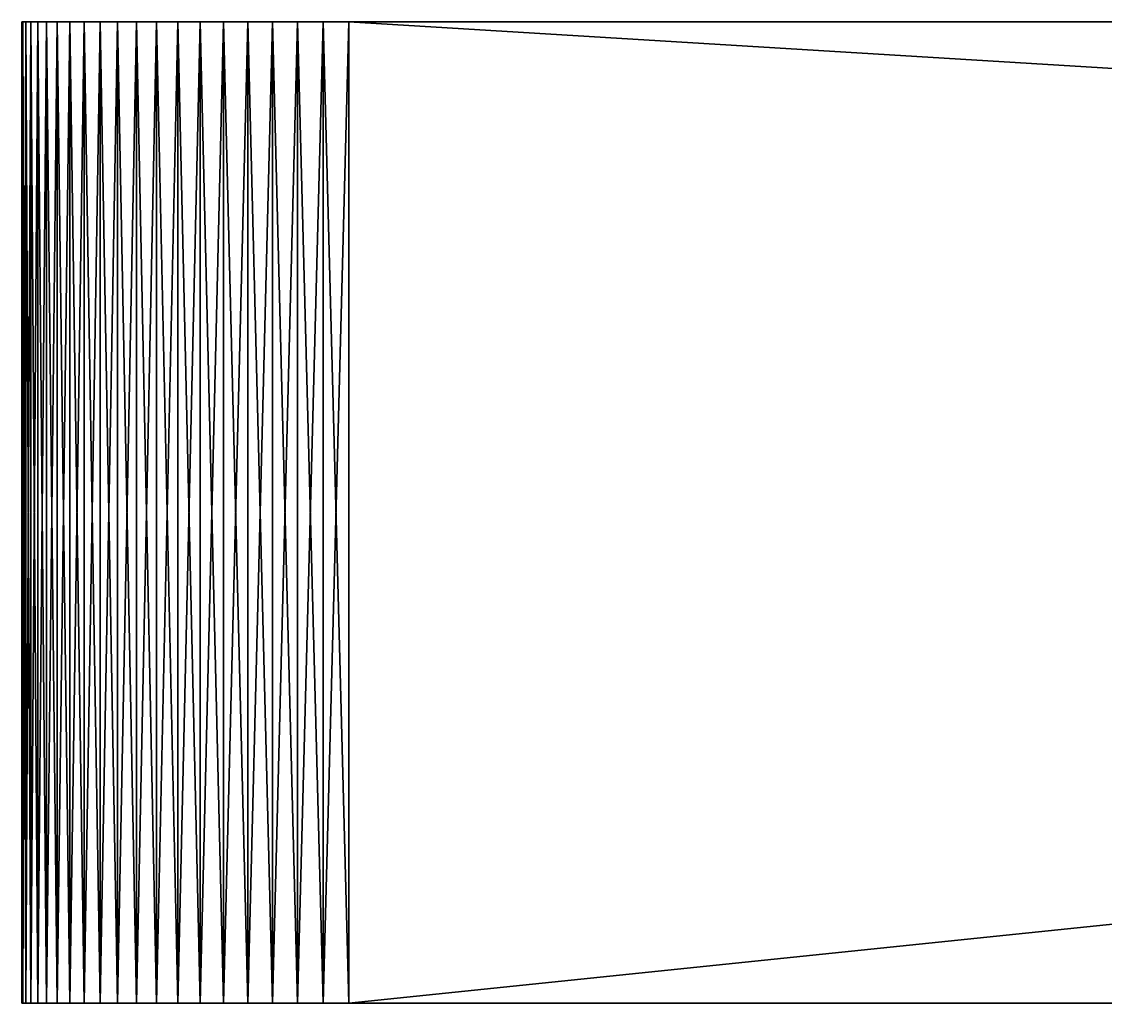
# Model space of a CAD drawing. Extents: x -23465 to -22865, y -4615 to -3990.
# Drawn here: x -22970.96 to -22964.33, y -4261.38 to -4255.38 of the extents above; entities that cross this region are included whole.
import ezdxf

# ---------------------------------------------------------------- set-up
doc = ezdxf.new("R2010")
doc.units = 0
doc.header["$MEASUREMENT"] = 0
doc.layers.get('0').update_dxf_attribs({"linetype": 'CONTINUOUS'})
doc.layers.add('ARCHITEKTURA_OBECN_', color=7, linetype='CONTINUOUS')

# ---------------------------------------------------------------- blocks, each defined once
blk = doc.blocks.new('*X3')
at = {"layer": 'ARCHITEKTURA_OBECN_', "color": 0, "linetype": 'Continuous'}
mesh = blk.add_polyface(dxfattribs=at)
corners = [(-21670.9588, -4255.3807, -254.4837), (-21699.4588, -4255.3807, -238.9837), (-21694.4588, -4255.3807, -238.9837), (-21694.1057, -4255.3807, -238.9699), (-21693.7548, -4255.3807, -238.9283), (-21693.4083, -4255.3807, -238.8594), (-21693.0682, -4255.3807, -238.7635), (-21692.7367, -4255.3807, -238.6412), (-21692.4158, -4255.3807, -238.4933), (-21692.1075, -4255.3807, -238.3206), (-21691.8138, -4255.3807, -238.1243), (-21691.5363, -4255.3807, -237.9056), (-21691.2768, -4255.3807, -237.6657), (-21691.037, -4255.3807, -237.4062), (-21690.8182, -4255.3807, -237.1288), (-21690.6219, -4255.3807, -236.835), (-21690.4493, -4255.3807, -236.5267), (-21690.3013, -4255.3807, -236.2058), (-21690.179, -4255.3807, -235.8743), (-21690.0831, -4255.3807, -235.5342), (-21690.0142, -4255.3807, -235.1877), (-21670.9588, -4255.3807, -216.4837), (-21689.9727, -4255.3807, -234.8368), (-21689.9588, -4255.3807, -234.4837), (-21689.9727, -4255.3807, -234.1307), (-21690.0142, -4255.3807, -233.7798), (-21690.0831, -4255.3807, -233.4332), (-21690.179, -4255.3807, -233.0932), (-21690.3013, -4255.3807, -232.7617), (-21690.4493, -4255.3807, -232.4408), (-21690.6219, -4255.3807, -232.1325), (-21690.8182, -4255.3807, -231.8387), (-21691.037, -4255.3807, -231.5612), (-21691.2768, -4255.3807, -231.3017), (-21691.5363, -4255.3807, -231.0619), (-21691.8138, -4255.3807, -230.8432), (-21692.1075, -4255.3807, -230.6468), (-21710.9588, -4255.3807, -216.4837), (-21692.4158, -4255.3807, -230.4742), (-21692.7367, -4255.3807, -230.3263), (-21693.0682, -4255.3807, -230.204), (-21693.4083, -4255.3807, -230.1081), (-21693.7548, -4255.3807, -230.0391), (-21694.1057, -4255.3807, -229.9976), (-21694.4588, -4255.3807, -229.9837), (-21699.4588, -4255.3807, -229.9837), (-21699.8119, -4255.3807, -229.9976), (-21700.1627, -4255.3807, -230.0391), (-21700.5093, -4255.3807, -230.1081), (-21700.8494, -4255.3807, -230.204), (-21701.1809, -4255.3807, -230.3263), (-21701.5017, -4255.3807, -230.4742), (-21768.9588, -4255.3807, -214.4837), (-21710.9588, -4255.3807, -214.4837), (-21701.81, -4255.3807, -230.6468), (-21702.1038, -4255.3807, -230.8432), (-21702.3813, -4255.3807, -231.0619), (-21702.6408, -4255.3807, -231.3017), (-21702.8806, -4255.3807, -231.5612), (-21703.0994, -4255.3807, -231.8387), (-21703.2957, -4255.3807, -232.1325), (-21703.4683, -4255.3807, -232.4408), (-21703.6162, -4255.3807, -232.7617), (-21769.4257, -4255.3807, -214.539), (-21769.2717, -4255.3807, -214.5084), (-21769.1157, -4255.3807, -214.4899), (-21703.7385, -4255.3807, -233.0932), (-21770.9588, -4255.3807, -216.4837), (-21770.9526, -4255.3807, -216.3268), (-21770.9342, -4255.3807, -216.1709), (-21770.9035, -4255.3807, -216.0168), (-21770.8609, -4255.3807, -215.8657), (-21770.8065, -4255.3807, -215.7184), (-21770.7408, -4255.3807, -215.5757), (-21770.6641, -4255.3807, -215.4387), (-21770.5768, -4255.3807, -215.3082), (-21770.4796, -4255.3807, -215.1848), (-21770.373, -4255.3807, -215.0695), (-21770.2577, -4255.3807, -214.9629), (-21770.1344, -4255.3807, -214.8657), (-21770.0038, -4255.3807, -214.7784), (-21769.8668, -4255.3807, -214.7017), (-21769.7242, -4255.3807, -214.636), (-21769.5768, -4255.3807, -214.5816), (-21703.8345, -4255.3807, -233.4332), (-21703.9034, -4255.3807, -233.7798), (-21768.9588, -4255.3807, -254.4837), (-21769.1157, -4255.3807, -254.4776), (-21769.2717, -4255.3807, -254.4591), (-21769.4257, -4255.3807, -254.4285), (-21769.5768, -4255.3807, -254.3858), (-21769.7242, -4255.3807, -254.3315), (-21769.8668, -4255.3807, -254.2657), (-21770.0038, -4255.3807, -254.189), (-21770.1344, -4255.3807, -254.1018), (-21770.2577, -4255.3807, -254.0045), (-21770.373, -4255.3807, -253.8979), (-21770.4796, -4255.3807, -253.7826), (-21770.5768, -4255.3807, -253.6593), (-21770.6641, -4255.3807, -253.5287), (-21770.7408, -4255.3807, -253.3917), (-21770.8065, -4255.3807, -253.2491), (-21770.8609, -4255.3807, -253.1018), (-21770.9035, -4255.3807, -252.9506), (-21770.9342, -4255.3807, -252.7966), (-21770.9526, -4255.3807, -252.6406), (-21770.9588, -4255.3807, -252.4837), (-21703.9449, -4255.3807, -234.1307), (-21750.4493, -4255.3807, -232.4408), (-21750.6219, -4255.3807, -232.1325), (-21750.8182, -4255.3807, -231.8387), (-21751.037, -4255.3807, -231.5612), (-21751.2768, -4255.3807, -231.3017), (-21751.5363, -4255.3807, -231.0619), (-21751.8138, -4255.3807, -230.8432), (-21752.1075, -4255.3807, -230.6468), (-21752.4158, -4255.3807, -230.4742), (-21752.7367, -4255.3807, -230.3263), (-21753.0682, -4255.3807, -230.204), (-21753.4083, -4255.3807, -230.1081), (-21753.7548, -4255.3807, -230.0391), (-21754.1057, -4255.3807, -229.9976), (-21754.4588, -4255.3807, -229.9837), (-21759.4588, -4255.3807, -229.9837), (-21759.8119, -4255.3807, -229.9976), (-21760.1627, -4255.3807, -230.0391), (-21760.5093, -4255.3807, -230.1081), (-21760.8494, -4255.3807, -230.204), (-21761.1809, -4255.3807, -230.3263), (-21761.5017, -4255.3807, -230.4742), (-21761.81, -4255.3807, -230.6468), (-21762.1038, -4255.3807, -230.8432), (-21762.3813, -4255.3807, -231.0619), (-21762.6408, -4255.3807, -231.3017), (-21762.8806, -4255.3807, -231.5612), (-21763.0994, -4255.3807, -231.8387), (-21763.2957, -4255.3807, -232.1325), (-21763.4683, -4255.3807, -232.4408), (-21763.6162, -4255.3807, -232.7617), (-21763.7385, -4255.3807, -233.0932), (-21763.8345, -4255.3807, -233.4332), (-21763.9034, -4255.3807, -233.7798), (-21763.9449, -4255.3807, -234.1307), (-21763.9588, -4255.3807, -234.4837), (-21763.9449, -4255.3807, -234.8368), (-21763.9034, -4255.3807, -235.1877), (-21763.8345, -4255.3807, -235.5342), (-21763.7385, -4255.3807, -235.8743), (-21763.6162, -4255.3807, -236.2058), (-21763.4683, -4255.3807, -236.5267), (-21763.2957, -4255.3807, -236.835), (-21763.0994, -4255.3807, -237.1288), (-21762.8806, -4255.3807, -237.4062), (-21762.6408, -4255.3807, -237.6657), (-21762.3813, -4255.3807, -237.9056), (-21762.1038, -4255.3807, -238.1243), (-21761.81, -4255.3807, -238.3206), (-21761.5017, -4255.3807, -238.4933), (-21761.1809, -4255.3807, -238.6412), (-21760.8494, -4255.3807, -238.7635), (-21760.5093, -4255.3807, -238.8594), (-21760.1627, -4255.3807, -238.9283), (-21759.8119, -4255.3807, -238.9699), (-21759.4588, -4255.3807, -238.9837), (-21703.9588, -4255.3807, -234.4837), (-21750.3013, -4255.3807, -236.2058), (-21750.179, -4255.3807, -235.8743), (-21750.0831, -4255.3807, -235.5342), (-21750.0142, -4255.3807, -235.1877), (-21749.9727, -4255.3807, -234.8368), (-21749.9588, -4255.3807, -234.4837), (-21749.9727, -4255.3807, -234.1307), (-21750.0142, -4255.3807, -233.7798), (-21750.0831, -4255.3807, -233.4332), (-21750.179, -4255.3807, -233.0932), (-21750.3013, -4255.3807, -232.7617), (-21754.4588, -4255.3807, -238.9837), (-21754.1057, -4255.3807, -238.9699), (-21753.7548, -4255.3807, -238.9283), (-21753.4083, -4255.3807, -238.8594), (-21753.0682, -4255.3807, -238.7635), (-21752.7367, -4255.3807, -238.6412), (-21752.4158, -4255.3807, -238.4933), (-21752.1075, -4255.3807, -238.3206), (-21751.8138, -4255.3807, -238.1243), (-21751.5363, -4255.3807, -237.9056), (-21751.2768, -4255.3807, -237.6657), (-21703.9449, -4255.3807, -234.8368), (-21751.037, -4255.3807, -237.4062), (-21750.8182, -4255.3807, -237.1288), (-21750.6219, -4255.3807, -236.835), (-21750.4493, -4255.3807, -236.5267), (-21703.9034, -4255.3807, -235.1877), (-21703.8345, -4255.3807, -235.5342), (-21703.7385, -4255.3807, -235.8743), (-21703.6162, -4255.3807, -236.2058), (-21703.4683, -4255.3807, -236.5267), (-21703.2957, -4255.3807, -236.835), (-21703.0994, -4255.3807, -237.1288), (-21702.8806, -4255.3807, -237.4062), (-21702.6408, -4255.3807, -237.6657), (-21702.3813, -4255.3807, -237.9056), (-21702.1038, -4255.3807, -238.1243), (-21701.81, -4255.3807, -238.3206), (-21701.5017, -4255.3807, -238.4933), (-21701.1809, -4255.3807, -238.6412), (-21700.8494, -4255.3807, -238.7635), (-21700.5093, -4255.3807, -238.8594), (-21700.1627, -4255.3807, -238.9283), (-21699.8119, -4255.3807, -238.9699)]
mesh.append_faces([[corners[k] for k in face] for face in [(37, 51, 52), (52, 62, 63), (63, 66, 67), (115, 67, 85), (157, 86, 106), (187, 86, 186)]], dxfattribs={"vtx0": -1, "vtx1": -1, "vtx2": -1, "color": 0})
mesh.append_faces([[corners[k] for k in face] for face in [(0, 1, 2), (20, 21, 0), (36, 37, 21), (107, 108, 109), (143, 106, 67), (164, 165, 166), (170, 107, 164), (86, 163, 176), (165, 164, 187), (205, 0, 86)]], dxfattribs={"vtx0": -1, "vtx2": -1, "color": 0})
mesh.append_faces([[corners[k] for k in face] for face in [(2, 3, 0), (3, 4, 0), (4, 5, 0), (5, 6, 0), (6, 7, 0), (7, 8, 0), (8, 9, 0), (9, 10, 0), (10, 11, 0), (11, 12, 0), (12, 13, 0), (13, 14, 0), (14, 15, 0), (15, 16, 0), (16, 17, 0), (17, 18, 0), (18, 19, 0), (19, 20, 0), (20, 22, 21), (22, 23, 21), (23, 24, 21), (24, 25, 21), (25, 26, 21), (26, 27, 21), (27, 28, 21), (28, 29, 21), (29, 30, 21), (30, 31, 21), (31, 32, 21), (32, 33, 21), (33, 34, 21), (34, 35, 21), (35, 36, 21), (36, 38, 37), (38, 39, 37), (39, 40, 37), (40, 41, 37), (41, 42, 37), (42, 43, 37), (43, 44, 37), (44, 45, 37), (45, 46, 37), (46, 47, 37), (47, 48, 37), (48, 49, 37), (49, 50, 37), (50, 51, 37), (51, 54, 52), (54, 55, 52), (55, 56, 52), (56, 57, 52), (57, 58, 52), (58, 59, 52), (59, 60, 52), (60, 61, 52), (61, 62, 52), (62, 66, 63), (65, 52, 63), (69, 70, 67), (70, 71, 67), (71, 72, 67), (72, 73, 67), (73, 74, 67), (74, 75, 67), (75, 76, 67), (76, 77, 67), (77, 78, 67), (78, 79, 67), (79, 80, 67), (80, 81, 67), (81, 82, 67), (82, 83, 67), (66, 84, 67), (83, 63, 67), (84, 85, 67), (88, 89, 86), (89, 90, 86), (90, 91, 86), (91, 92, 86), (92, 93, 86), (93, 94, 86), (94, 95, 86), (95, 96, 86), (96, 97, 86), (97, 98, 86), (98, 99, 86), (99, 100, 86), (100, 101, 86), (101, 102, 86), (102, 103, 86), (103, 104, 86), (104, 105, 86), (105, 106, 86), (85, 107, 109), (109, 110, 85), (110, 111, 85), (111, 112, 85), (112, 113, 85), (113, 114, 85), (114, 115, 85), (115, 116, 67), (116, 117, 67), (117, 118, 67), (118, 119, 67), (119, 120, 67), (120, 121, 67), (121, 122, 67), (122, 123, 67), (123, 124, 67), (124, 125, 67), (125, 126, 67), (126, 127, 67), (127, 128, 67), (128, 129, 67), (129, 130, 67), (130, 131, 67), (131, 132, 67), (132, 133, 67), (133, 134, 67), (134, 135, 67), (135, 136, 67), (136, 137, 67), (137, 138, 67), (138, 139, 67), (139, 140, 67), (140, 141, 67), (141, 142, 67), (142, 143, 67), (143, 144, 106), (144, 145, 106), (145, 146, 106), (146, 147, 106), (147, 148, 106), (148, 149, 106), (149, 150, 106), (150, 151, 106), (151, 152, 106), (152, 153, 106), (153, 154, 106), (154, 155, 106), (155, 156, 106), (156, 157, 106), (157, 158, 86), (158, 159, 86), (159, 160, 86), (160, 161, 86), (161, 162, 86), (162, 163, 86), (166, 167, 164), (167, 168, 164), (168, 169, 164), (169, 170, 164), (170, 171, 107), (171, 172, 107), (172, 173, 107), (173, 174, 107), (174, 175, 107), (175, 108, 107), (176, 177, 86), (177, 178, 86), (178, 179, 86), (179, 180, 86), (180, 181, 86), (181, 182, 86), (182, 183, 86), (183, 184, 86), (184, 185, 86), (185, 186, 86), (186, 188, 187), (188, 189, 187), (189, 190, 187), (190, 191, 187), (191, 165, 187), (187, 192, 86), (192, 193, 86), (193, 194, 86), (194, 195, 86), (195, 196, 86), (196, 197, 86), (197, 198, 86), (198, 199, 86), (199, 200, 86), (200, 201, 86), (201, 202, 86), (202, 203, 86), (203, 204, 86), (204, 205, 86), (205, 206, 0), (206, 207, 0), (207, 208, 0), (208, 209, 0), (209, 1, 0)]], dxfattribs={"vtx1": -1, "vtx2": -1, "color": 0})
mesh.append_faces([[corners[k] for k in face] for face in [(52, 53, 37)]], dxfattribs={"vtx2": -1, "color": 0})
mesh = blk.add_polyface(dxfattribs=at)
corners = [(-21770.9526, -4261.3807, -252.6406), (-21770.9588, -4261.3807, -252.4837), (-21770.9588, -4255.3807, -252.4837), (-21770.9526, -4255.3807, -252.6406)]
mesh.append_faces([[corners[k] for k in face] for face in [(3, 0, 2)]], dxfattribs={"vtx1": -1, "color": 0})
mesh.append_faces([[corners[k] for k in face] for face in [(0, 1, 2)]], dxfattribs={"vtx2": -1, "color": 0})
mesh = blk.add_polyface(dxfattribs=at)
corners = [(-21770.9588, -4261.3807, -252.4837), (-21770.9588, -4261.3807, -216.4837), (-21770.9588, -4255.3807, -216.4837), (-21770.9588, -4255.3807, -252.4837)]
mesh.append_faces([[corners[k] for k in face] for face in [(3, 0, 2)]], dxfattribs={"vtx1": -1, "color": 0})
mesh.append_faces([[corners[k] for k in face] for face in [(0, 1, 2)]], dxfattribs={"vtx2": -1, "color": 0})
mesh = blk.add_polyface(dxfattribs=at)
corners = [(-21770.9588, -4261.3807, -216.4837), (-21770.9526, -4261.3807, -216.3268), (-21770.9526, -4255.3807, -216.3268), (-21770.9588, -4255.3807, -216.4837)]
mesh.append_faces([[corners[k] for k in face] for face in [(3, 0, 2)]], dxfattribs={"vtx1": -1, "color": 0})
mesh.append_faces([[corners[k] for k in face] for face in [(0, 1, 2)]], dxfattribs={"vtx2": -1, "color": 0})
mesh = blk.add_polyface(dxfattribs=at)
corners = [(-21770.9342, -4261.3807, -252.7966), (-21770.9526, -4261.3807, -252.6406), (-21770.9526, -4255.3807, -252.6406), (-21770.9342, -4255.3807, -252.7966)]
mesh.append_faces([[corners[k] for k in face] for face in [(3, 0, 2)]], dxfattribs={"vtx1": -1, "color": 0})
mesh.append_faces([[corners[k] for k in face] for face in [(0, 1, 2)]], dxfattribs={"vtx2": -1, "color": 0})
mesh = blk.add_polyface(dxfattribs=at)
corners = [(-21770.9526, -4261.3807, -216.3268), (-21770.9342, -4261.3807, -216.1709), (-21770.9342, -4255.3807, -216.1709), (-21770.9526, -4255.3807, -216.3268)]
mesh.append_faces([[corners[k] for k in face] for face in [(3, 0, 2)]], dxfattribs={"vtx1": -1, "color": 0})
mesh.append_faces([[corners[k] for k in face] for face in [(0, 1, 2)]], dxfattribs={"vtx2": -1, "color": 0})
mesh = blk.add_polyface(dxfattribs=at)
corners = [(-21770.9035, -4261.3807, -252.9506), (-21770.9342, -4261.3807, -252.7966), (-21770.9342, -4255.3807, -252.7966), (-21770.9035, -4255.3807, -252.9506)]
mesh.append_faces([[corners[k] for k in face] for face in [(3, 0, 2)]], dxfattribs={"vtx1": -1, "color": 0})
mesh.append_faces([[corners[k] for k in face] for face in [(0, 1, 2)]], dxfattribs={"vtx2": -1, "color": 0})
mesh = blk.add_polyface(dxfattribs=at)
corners = [(-21770.9342, -4261.3807, -216.1709), (-21770.9035, -4261.3807, -216.0168), (-21770.9035, -4255.3807, -216.0168), (-21770.9342, -4255.3807, -216.1709)]
mesh.append_faces([[corners[k] for k in face] for face in [(3, 0, 2)]], dxfattribs={"vtx1": -1, "color": 0})
mesh.append_faces([[corners[k] for k in face] for face in [(0, 1, 2)]], dxfattribs={"vtx2": -1, "color": 0})
mesh = blk.add_polyface(dxfattribs=at)
corners = [(-21770.8609, -4261.3807, -253.1018), (-21770.9035, -4261.3807, -252.9506), (-21770.9035, -4255.3807, -252.9506), (-21770.8609, -4255.3807, -253.1018)]
mesh.append_faces([[corners[k] for k in face] for face in [(3, 0, 2)]], dxfattribs={"vtx1": -1, "color": 0})
mesh.append_faces([[corners[k] for k in face] for face in [(0, 1, 2)]], dxfattribs={"vtx2": -1, "color": 0})
mesh = blk.add_polyface(dxfattribs=at)
corners = [(-21770.9035, -4261.3807, -216.0168), (-21770.8609, -4261.3807, -215.8657), (-21770.8609, -4255.3807, -215.8657), (-21770.9035, -4255.3807, -216.0168)]
mesh.append_faces([[corners[k] for k in face] for face in [(3, 0, 2)]], dxfattribs={"vtx1": -1, "color": 0})
mesh.append_faces([[corners[k] for k in face] for face in [(0, 1, 2)]], dxfattribs={"vtx2": -1, "color": 0})
mesh = blk.add_polyface(dxfattribs=at)
corners = [(-21770.8065, -4261.3807, -253.2491), (-21770.8609, -4261.3807, -253.1018), (-21770.8609, -4255.3807, -253.1018), (-21770.8065, -4255.3807, -253.2491)]
mesh.append_faces([[corners[k] for k in face] for face in [(3, 0, 2)]], dxfattribs={"vtx1": -1, "color": 0})
mesh.append_faces([[corners[k] for k in face] for face in [(0, 1, 2)]], dxfattribs={"vtx2": -1, "color": 0})
mesh = blk.add_polyface(dxfattribs=at)
corners = [(-21770.8609, -4261.3807, -215.8657), (-21770.8065, -4261.3807, -215.7184), (-21770.8065, -4255.3807, -215.7184), (-21770.8609, -4255.3807, -215.8657)]
mesh.append_faces([[corners[k] for k in face] for face in [(3, 0, 2)]], dxfattribs={"vtx1": -1, "color": 0})
mesh.append_faces([[corners[k] for k in face] for face in [(0, 1, 2)]], dxfattribs={"vtx2": -1, "color": 0})
mesh = blk.add_polyface(dxfattribs=at)
corners = [(-21770.7408, -4261.3807, -253.3917), (-21770.8065, -4261.3807, -253.2491), (-21770.8065, -4255.3807, -253.2491), (-21770.7408, -4255.3807, -253.3917)]
mesh.append_faces([[corners[k] for k in face] for face in [(3, 0, 2)]], dxfattribs={"vtx1": -1, "color": 0})
mesh.append_faces([[corners[k] for k in face] for face in [(0, 1, 2)]], dxfattribs={"vtx2": -1, "color": 0})
mesh = blk.add_polyface(dxfattribs=at)
corners = [(-21770.8065, -4261.3807, -215.7184), (-21770.7408, -4261.3807, -215.5757), (-21770.7408, -4255.3807, -215.5757), (-21770.8065, -4255.3807, -215.7184)]
mesh.append_faces([[corners[k] for k in face] for face in [(3, 0, 2)]], dxfattribs={"vtx1": -1, "color": 0})
mesh.append_faces([[corners[k] for k in face] for face in [(0, 1, 2)]], dxfattribs={"vtx2": -1, "color": 0})
mesh = blk.add_polyface(dxfattribs=at)
corners = [(-21770.6641, -4261.3807, -253.5287), (-21770.7408, -4261.3807, -253.3917), (-21770.7408, -4255.3807, -253.3917), (-21770.6641, -4255.3807, -253.5287)]
mesh.append_faces([[corners[k] for k in face] for face in [(3, 0, 2)]], dxfattribs={"vtx1": -1, "color": 0})
mesh.append_faces([[corners[k] for k in face] for face in [(0, 1, 2)]], dxfattribs={"vtx2": -1, "color": 0})
mesh = blk.add_polyface(dxfattribs=at)
corners = [(-21770.7408, -4261.3807, -215.5757), (-21770.6641, -4261.3807, -215.4387), (-21770.6641, -4255.3807, -215.4387), (-21770.7408, -4255.3807, -215.5757)]
mesh.append_faces([[corners[k] for k in face] for face in [(3, 0, 2)]], dxfattribs={"vtx1": -1, "color": 0})
mesh.append_faces([[corners[k] for k in face] for face in [(0, 1, 2)]], dxfattribs={"vtx2": -1, "color": 0})
mesh = blk.add_polyface(dxfattribs=at)
corners = [(-21770.5768, -4261.3807, -253.6593), (-21770.6641, -4261.3807, -253.5287), (-21770.6641, -4255.3807, -253.5287), (-21770.5768, -4255.3807, -253.6593)]
mesh.append_faces([[corners[k] for k in face] for face in [(3, 0, 2)]], dxfattribs={"vtx1": -1, "color": 0})
mesh.append_faces([[corners[k] for k in face] for face in [(0, 1, 2)]], dxfattribs={"vtx2": -1, "color": 0})
mesh = blk.add_polyface(dxfattribs=at)
corners = [(-21770.6641, -4261.3807, -215.4387), (-21770.5768, -4261.3807, -215.3082), (-21770.5768, -4255.3807, -215.3082), (-21770.6641, -4255.3807, -215.4387)]
mesh.append_faces([[corners[k] for k in face] for face in [(3, 0, 2)]], dxfattribs={"vtx1": -1, "color": 0})
mesh.append_faces([[corners[k] for k in face] for face in [(0, 1, 2)]], dxfattribs={"vtx2": -1, "color": 0})
mesh = blk.add_polyface(dxfattribs=at)
corners = [(-21770.4796, -4261.3807, -253.7826), (-21770.5768, -4261.3807, -253.6593), (-21770.5768, -4255.3807, -253.6593), (-21770.4796, -4255.3807, -253.7826)]
mesh.append_faces([[corners[k] for k in face] for face in [(3, 0, 2)]], dxfattribs={"vtx1": -1, "color": 0})
mesh.append_faces([[corners[k] for k in face] for face in [(0, 1, 2)]], dxfattribs={"vtx2": -1, "color": 0})
mesh = blk.add_polyface(dxfattribs=at)
corners = [(-21770.5768, -4261.3807, -215.3082), (-21770.4796, -4261.3807, -215.1848), (-21770.4796, -4255.3807, -215.1848), (-21770.5768, -4255.3807, -215.3082)]
mesh.append_faces([[corners[k] for k in face] for face in [(3, 0, 2)]], dxfattribs={"vtx1": -1, "color": 0})
mesh.append_faces([[corners[k] for k in face] for face in [(0, 1, 2)]], dxfattribs={"vtx2": -1, "color": 0})
mesh = blk.add_polyface(dxfattribs=at)
corners = [(-21770.373, -4261.3807, -253.8979), (-21770.4796, -4261.3807, -253.7826), (-21770.4796, -4255.3807, -253.7826), (-21770.373, -4255.3807, -253.8979)]
mesh.append_faces([[corners[k] for k in face] for face in [(3, 0, 2)]], dxfattribs={"vtx1": -1, "color": 0})
mesh.append_faces([[corners[k] for k in face] for face in [(0, 1, 2)]], dxfattribs={"vtx2": -1, "color": 0})
mesh = blk.add_polyface(dxfattribs=at)
corners = [(-21770.4796, -4261.3807, -215.1848), (-21770.373, -4261.3807, -215.0695), (-21770.373, -4255.3807, -215.0695), (-21770.4796, -4255.3807, -215.1848)]
mesh.append_faces([[corners[k] for k in face] for face in [(3, 0, 2)]], dxfattribs={"vtx1": -1, "color": 0})
mesh.append_faces([[corners[k] for k in face] for face in [(0, 1, 2)]], dxfattribs={"vtx2": -1, "color": 0})
mesh = blk.add_polyface(dxfattribs=at)
corners = [(-21770.2577, -4261.3807, -254.0045), (-21770.373, -4261.3807, -253.8979), (-21770.373, -4255.3807, -253.8979), (-21770.2577, -4255.3807, -254.0045)]
mesh.append_faces([[corners[k] for k in face] for face in [(3, 0, 2)]], dxfattribs={"vtx1": -1, "color": 0})
mesh.append_faces([[corners[k] for k in face] for face in [(0, 1, 2)]], dxfattribs={"vtx2": -1, "color": 0})
mesh = blk.add_polyface(dxfattribs=at)
corners = [(-21770.373, -4261.3807, -215.0695), (-21770.2577, -4261.3807, -214.9629), (-21770.2577, -4255.3807, -214.9629), (-21770.373, -4255.3807, -215.0695)]
mesh.append_faces([[corners[k] for k in face] for face in [(3, 0, 2)]], dxfattribs={"vtx1": -1, "color": 0})
mesh.append_faces([[corners[k] for k in face] for face in [(0, 1, 2)]], dxfattribs={"vtx2": -1, "color": 0})
mesh = blk.add_polyface(dxfattribs=at)
corners = [(-21770.1344, -4261.3807, -254.1018), (-21770.2577, -4261.3807, -254.0045), (-21770.2577, -4255.3807, -254.0045), (-21770.1344, -4255.3807, -254.1018)]
mesh.append_faces([[corners[k] for k in face] for face in [(3, 0, 2)]], dxfattribs={"vtx1": -1, "color": 0})
mesh.append_faces([[corners[k] for k in face] for face in [(0, 1, 2)]], dxfattribs={"vtx2": -1, "color": 0})
mesh = blk.add_polyface(dxfattribs=at)
corners = [(-21770.2577, -4261.3807, -214.9629), (-21770.1344, -4261.3807, -214.8657), (-21770.1344, -4255.3807, -214.8657), (-21770.2577, -4255.3807, -214.9629)]
mesh.append_faces([[corners[k] for k in face] for face in [(3, 0, 2)]], dxfattribs={"vtx1": -1, "color": 0})
mesh.append_faces([[corners[k] for k in face] for face in [(0, 1, 2)]], dxfattribs={"vtx2": -1, "color": 0})
mesh = blk.add_polyface(dxfattribs=at)
corners = [(-21770.0038, -4261.3807, -254.189), (-21770.1344, -4261.3807, -254.1018), (-21770.1344, -4255.3807, -254.1018), (-21770.0038, -4255.3807, -254.189)]
mesh.append_faces([[corners[k] for k in face] for face in [(3, 0, 2)]], dxfattribs={"vtx1": -1, "color": 0})
mesh.append_faces([[corners[k] for k in face] for face in [(0, 1, 2)]], dxfattribs={"vtx2": -1, "color": 0})
mesh = blk.add_polyface(dxfattribs=at)
corners = [(-21770.1344, -4261.3807, -214.8657), (-21770.0038, -4261.3807, -214.7784), (-21770.0038, -4255.3807, -214.7784), (-21770.1344, -4255.3807, -214.8657)]
mesh.append_faces([[corners[k] for k in face] for face in [(3, 0, 2)]], dxfattribs={"vtx1": -1, "color": 0})
mesh.append_faces([[corners[k] for k in face] for face in [(0, 1, 2)]], dxfattribs={"vtx2": -1, "color": 0})
mesh = blk.add_polyface(dxfattribs=at)
corners = [(-21769.8668, -4261.3807, -254.2657), (-21770.0038, -4261.3807, -254.189), (-21770.0038, -4255.3807, -254.189), (-21769.8668, -4255.3807, -254.2657)]
mesh.append_faces([[corners[k] for k in face] for face in [(3, 0, 2)]], dxfattribs={"vtx1": -1, "color": 0})
mesh.append_faces([[corners[k] for k in face] for face in [(0, 1, 2)]], dxfattribs={"vtx2": -1, "color": 0})
mesh = blk.add_polyface(dxfattribs=at)
corners = [(-21770.0038, -4261.3807, -214.7784), (-21769.8668, -4261.3807, -214.7017), (-21769.8668, -4255.3807, -214.7017), (-21770.0038, -4255.3807, -214.7784)]
mesh.append_faces([[corners[k] for k in face] for face in [(3, 0, 2)]], dxfattribs={"vtx1": -1, "color": 0})
mesh.append_faces([[corners[k] for k in face] for face in [(0, 1, 2)]], dxfattribs={"vtx2": -1, "color": 0})
mesh = blk.add_polyface(dxfattribs=at)
corners = [(-21769.7242, -4261.3807, -254.3315), (-21769.8668, -4261.3807, -254.2657), (-21769.8668, -4255.3807, -254.2657), (-21769.7242, -4255.3807, -254.3315)]
mesh.append_faces([[corners[k] for k in face] for face in [(3, 0, 2)]], dxfattribs={"vtx1": -1, "color": 0})
mesh.append_faces([[corners[k] for k in face] for face in [(0, 1, 2)]], dxfattribs={"vtx2": -1, "color": 0})
mesh = blk.add_polyface(dxfattribs=at)
corners = [(-21769.8668, -4261.3807, -214.7017), (-21769.7242, -4261.3807, -214.636), (-21769.7242, -4255.3807, -214.636), (-21769.8668, -4255.3807, -214.7017)]
mesh.append_faces([[corners[k] for k in face] for face in [(3, 0, 2)]], dxfattribs={"vtx1": -1, "color": 0})
mesh.append_faces([[corners[k] for k in face] for face in [(0, 1, 2)]], dxfattribs={"vtx2": -1, "color": 0})
mesh = blk.add_polyface(dxfattribs=at)
corners = [(-21769.5768, -4261.3807, -254.3858), (-21769.7242, -4261.3807, -254.3315), (-21769.7242, -4255.3807, -254.3315), (-21769.5768, -4255.3807, -254.3858)]
mesh.append_faces([[corners[k] for k in face] for face in [(3, 0, 2)]], dxfattribs={"vtx1": -1, "color": 0})
mesh.append_faces([[corners[k] for k in face] for face in [(0, 1, 2)]], dxfattribs={"vtx2": -1, "color": 0})
mesh = blk.add_polyface(dxfattribs=at)
corners = [(-21769.7242, -4261.3807, -214.636), (-21769.5768, -4261.3807, -214.5816), (-21769.5768, -4255.3807, -214.5816), (-21769.7242, -4255.3807, -214.636)]
mesh.append_faces([[corners[k] for k in face] for face in [(3, 0, 2)]], dxfattribs={"vtx1": -1, "color": 0})
mesh.append_faces([[corners[k] for k in face] for face in [(0, 1, 2)]], dxfattribs={"vtx2": -1, "color": 0})
mesh = blk.add_polyface(dxfattribs=at)
corners = [(-21769.4257, -4261.3807, -254.4285), (-21769.5768, -4261.3807, -254.3858), (-21769.5768, -4255.3807, -254.3858), (-21769.4257, -4255.3807, -254.4285)]
mesh.append_faces([[corners[k] for k in face] for face in [(3, 0, 2)]], dxfattribs={"vtx1": -1, "color": 0})
mesh.append_faces([[corners[k] for k in face] for face in [(0, 1, 2)]], dxfattribs={"vtx2": -1, "color": 0})
mesh = blk.add_polyface(dxfattribs=at)
corners = [(-21769.5768, -4261.3807, -214.5816), (-21769.4257, -4261.3807, -214.539), (-21769.4257, -4255.3807, -214.539), (-21769.5768, -4255.3807, -214.5816)]
mesh.append_faces([[corners[k] for k in face] for face in [(3, 0, 2)]], dxfattribs={"vtx1": -1, "color": 0})
mesh.append_faces([[corners[k] for k in face] for face in [(0, 1, 2)]], dxfattribs={"vtx2": -1, "color": 0})
mesh = blk.add_polyface(dxfattribs=at)
corners = [(-21769.2717, -4261.3807, -254.4591), (-21769.4257, -4261.3807, -254.4285), (-21769.4257, -4255.3807, -254.4285), (-21769.2717, -4255.3807, -254.4591)]
mesh.append_faces([[corners[k] for k in face] for face in [(3, 0, 2)]], dxfattribs={"vtx1": -1, "color": 0})
mesh.append_faces([[corners[k] for k in face] for face in [(0, 1, 2)]], dxfattribs={"vtx2": -1, "color": 0})
mesh = blk.add_polyface(dxfattribs=at)
corners = [(-21769.4257, -4261.3807, -214.539), (-21769.2717, -4261.3807, -214.5084), (-21769.2717, -4255.3807, -214.5084), (-21769.4257, -4255.3807, -214.539)]
mesh.append_faces([[corners[k] for k in face] for face in [(3, 0, 2)]], dxfattribs={"vtx1": -1, "color": 0})
mesh.append_faces([[corners[k] for k in face] for face in [(0, 1, 2)]], dxfattribs={"vtx2": -1, "color": 0})
mesh = blk.add_polyface(dxfattribs=at)
corners = [(-21769.1157, -4261.3807, -254.4776), (-21769.2717, -4261.3807, -254.4591), (-21769.2717, -4255.3807, -254.4591), (-21769.1157, -4255.3807, -254.4776)]
mesh.append_faces([[corners[k] for k in face] for face in [(3, 0, 2)]], dxfattribs={"vtx1": -1, "color": 0})
mesh.append_faces([[corners[k] for k in face] for face in [(0, 1, 2)]], dxfattribs={"vtx2": -1, "color": 0})
mesh = blk.add_polyface(dxfattribs=at)
corners = [(-21769.2717, -4261.3807, -214.5084), (-21769.1157, -4261.3807, -214.4899), (-21769.1157, -4255.3807, -214.4899), (-21769.2717, -4255.3807, -214.5084)]
mesh.append_faces([[corners[k] for k in face] for face in [(3, 0, 2)]], dxfattribs={"vtx1": -1, "color": 0})
mesh.append_faces([[corners[k] for k in face] for face in [(0, 1, 2)]], dxfattribs={"vtx2": -1, "color": 0})
mesh = blk.add_polyface(dxfattribs=at)
corners = [(-21768.9588, -4261.3807, -254.4837), (-21769.1157, -4261.3807, -254.4776), (-21769.1157, -4255.3807, -254.4776), (-21768.9588, -4255.3807, -254.4837)]
mesh.append_faces([[corners[k] for k in face] for face in [(3, 0, 2)]], dxfattribs={"vtx1": -1, "color": 0})
mesh.append_faces([[corners[k] for k in face] for face in [(0, 1, 2)]], dxfattribs={"vtx2": -1, "color": 0})
mesh = blk.add_polyface(dxfattribs=at)
corners = [(-21769.1157, -4261.3807, -214.4899), (-21768.9588, -4261.3807, -214.4837), (-21768.9588, -4255.3807, -214.4837), (-21769.1157, -4255.3807, -214.4899)]
mesh.append_faces([[corners[k] for k in face] for face in [(3, 0, 2)]], dxfattribs={"vtx1": -1, "color": 0})
mesh.append_faces([[corners[k] for k in face] for face in [(0, 1, 2)]], dxfattribs={"vtx2": -1, "color": 0})
mesh = blk.add_polyface(dxfattribs=at)
corners = [(-21768.9588, -4261.3807, -214.4837), (-21710.9588, -4261.3807, -214.4837), (-21710.9588, -4255.3807, -214.4837), (-21768.9588, -4255.3807, -214.4837)]
mesh.append_faces([[corners[k] for k in face] for face in [(3, 0, 2)]], dxfattribs={"vtx1": -1, "color": 0})
mesh.append_faces([[corners[k] for k in face] for face in [(0, 1, 2)]], dxfattribs={"vtx2": -1, "color": 0})
mesh = blk.add_polyface(dxfattribs=at)
corners = [(-21670.9588, -4261.3807, -254.4837), (-21768.9588, -4261.3807, -254.4837), (-21768.9588, -4255.3807, -254.4837), (-21670.9588, -4255.3807, -254.4837)]
mesh.append_faces([[corners[k] for k in face] for face in [(3, 0, 2)]], dxfattribs={"vtx1": -1, "color": 0})
mesh.append_faces([[corners[k] for k in face] for face in [(0, 1, 2)]], dxfattribs={"vtx2": -1, "color": 0})
mesh = blk.add_polyface(dxfattribs=at)
corners = [(-21768.9588, -4261.3807, -214.4837), (-21769.1157, -4261.3807, -214.4899), (-21769.2717, -4261.3807, -214.5084), (-21769.4257, -4261.3807, -214.539), (-21769.5768, -4261.3807, -214.5816), (-21769.7242, -4261.3807, -214.636), (-21769.8668, -4261.3807, -214.7017), (-21770.0038, -4261.3807, -214.7784), (-21770.1344, -4261.3807, -214.8657), (-21770.2577, -4261.3807, -214.9629), (-21770.373, -4261.3807, -215.0695), (-21770.4796, -4261.3807, -215.1848), (-21770.5768, -4261.3807, -215.3082), (-21770.6641, -4261.3807, -215.4387), (-21770.7408, -4261.3807, -215.5757), (-21770.8065, -4261.3807, -215.7184), (-21770.8609, -4261.3807, -215.8657), (-21770.9035, -4261.3807, -216.0168), (-21770.9342, -4261.3807, -216.1709), (-21770.9526, -4261.3807, -216.3268), (-21770.9588, -4261.3807, -216.4837), (-21770.9588, -4261.3807, -252.4837), (-21770.9526, -4261.3807, -252.6406), (-21770.9342, -4261.3807, -252.7966), (-21770.9035, -4261.3807, -252.9506), (-21770.8609, -4261.3807, -253.1018), (-21770.8065, -4261.3807, -253.2491), (-21770.7408, -4261.3807, -253.3917), (-21770.6641, -4261.3807, -253.5287), (-21770.5768, -4261.3807, -253.6593), (-21770.4796, -4261.3807, -253.7826), (-21770.373, -4261.3807, -253.8979), (-21770.2577, -4261.3807, -254.0045), (-21770.1344, -4261.3807, -254.1018), (-21770.0038, -4261.3807, -254.189), (-21769.8668, -4261.3807, -254.2657), (-21769.7242, -4261.3807, -254.3315), (-21769.5768, -4261.3807, -254.3858), (-21769.4257, -4261.3807, -254.4285), (-21769.2717, -4261.3807, -254.4591), (-21769.1157, -4261.3807, -254.4776), (-21670.9588, -4261.3807, -254.4837), (-21699.4588, -4261.3807, -238.9837), (-21699.8119, -4261.3807, -238.9699), (-21700.1627, -4261.3807, -238.9283), (-21700.5093, -4261.3807, -238.8594), (-21700.8494, -4261.3807, -238.7635), (-21701.1809, -4261.3807, -238.6412), (-21701.5017, -4261.3807, -238.4933), (-21768.9588, -4261.3807, -254.4837), (-21701.81, -4261.3807, -238.3206), (-21702.1038, -4261.3807, -238.1243), (-21702.3813, -4261.3807, -237.9056), (-21702.6408, -4261.3807, -237.6657), (-21702.8806, -4261.3807, -237.4062), (-21703.0994, -4261.3807, -237.1288), (-21703.2957, -4261.3807, -236.835), (-21703.4683, -4261.3807, -236.5267), (-21703.6162, -4261.3807, -236.2058), (-21703.7385, -4261.3807, -235.8743), (-21703.8345, -4261.3807, -235.5342), (-21710.9588, -4261.3807, -216.4837), (-21703.9034, -4261.3807, -235.1877), (-21703.9449, -4261.3807, -234.8368), (-21703.9588, -4261.3807, -234.4837), (-21703.9449, -4261.3807, -234.1307), (-21703.9034, -4261.3807, -233.7798), (-21703.8345, -4261.3807, -233.4332), (-21703.7385, -4261.3807, -233.0932), (-21703.6162, -4261.3807, -232.7617), (-21703.4683, -4261.3807, -232.4408), (-21703.2957, -4261.3807, -232.1325), (-21703.0994, -4261.3807, -231.8387), (-21702.8806, -4261.3807, -231.5612), (-21702.6408, -4261.3807, -231.3017), (-21702.3813, -4261.3807, -231.0619), (-21702.1038, -4261.3807, -230.8432), (-21701.81, -4261.3807, -230.6468), (-21701.5017, -4261.3807, -230.4742), (-21701.1809, -4261.3807, -230.3263), (-21700.8494, -4261.3807, -230.204), (-21700.5093, -4261.3807, -230.1081), (-21700.1627, -4261.3807, -230.0391), (-21699.8119, -4261.3807, -229.9976), (-21699.4588, -4261.3807, -229.9837), (-21694.4588, -4261.3807, -229.9837), (-21694.1057, -4261.3807, -229.9976), (-21693.7548, -4261.3807, -230.0391), (-21693.4083, -4261.3807, -230.1081), (-21693.0682, -4261.3807, -230.204), (-21692.7367, -4261.3807, -230.3263), (-21692.4158, -4261.3807, -230.4742), (-21692.1075, -4261.3807, -230.6468), (-21691.8138, -4261.3807, -230.8432), (-21670.9588, -4261.3807, -216.4837), (-21691.5363, -4261.3807, -231.0619), (-21691.2768, -4261.3807, -231.3017), (-21691.037, -4261.3807, -231.5612), (-21690.8182, -4261.3807, -231.8387), (-21690.6219, -4261.3807, -232.1325), (-21690.4493, -4261.3807, -232.4408), (-21690.3013, -4261.3807, -232.7617), (-21690.179, -4261.3807, -233.0932), (-21690.0831, -4261.3807, -233.4332), (-21690.0142, -4261.3807, -233.7798), (-21689.9727, -4261.3807, -234.1307), (-21689.9588, -4261.3807, -234.4837), (-21689.9727, -4261.3807, -234.8368), (-21690.0142, -4261.3807, -235.1877), (-21690.0831, -4261.3807, -235.5342), (-21690.179, -4261.3807, -235.8743), (-21690.3013, -4261.3807, -236.2058), (-21690.4493, -4261.3807, -236.5267), (-21690.6219, -4261.3807, -236.835), (-21690.8182, -4261.3807, -237.1288), (-21691.037, -4261.3807, -237.4062), (-21691.2768, -4261.3807, -237.6657), (-21691.5363, -4261.3807, -237.9056), (-21691.8138, -4261.3807, -238.1243), (-21692.1075, -4261.3807, -238.3206), (-21692.4158, -4261.3807, -238.4933), (-21692.7367, -4261.3807, -238.6412), (-21693.0682, -4261.3807, -238.7635), (-21693.4083, -4261.3807, -238.8594), (-21693.7548, -4261.3807, -238.9283), (-21694.1057, -4261.3807, -238.9699), (-21694.4588, -4261.3807, -238.9837), (-21759.4588, -4261.3807, -238.9837), (-21759.8119, -4261.3807, -238.9699), (-21760.1627, -4261.3807, -238.9283), (-21760.5093, -4261.3807, -238.8594), (-21760.8494, -4261.3807, -238.7635), (-21761.1809, -4261.3807, -238.6412), (-21761.5017, -4261.3807, -238.4933), (-21761.81, -4261.3807, -238.3206), (-21762.1038, -4261.3807, -238.1243), (-21762.3813, -4261.3807, -237.9056), (-21762.6408, -4261.3807, -237.6657), (-21762.8806, -4261.3807, -237.4062), (-21763.0994, -4261.3807, -237.1288), (-21763.2957, -4261.3807, -236.835), (-21763.4683, -4261.3807, -236.5267), (-21763.6162, -4261.3807, -236.2058), (-21763.7385, -4261.3807, -235.8743), (-21763.8345, -4261.3807, -235.5342), (-21763.9034, -4261.3807, -235.1877), (-21763.9449, -4261.3807, -234.8368), (-21763.9588, -4261.3807, -234.4837), (-21763.9449, -4261.3807, -234.1307), (-21763.9034, -4261.3807, -233.7798), (-21763.8345, -4261.3807, -233.4332), (-21763.7385, -4261.3807, -233.0932), (-21763.6162, -4261.3807, -232.7617), (-21763.4683, -4261.3807, -232.4408), (-21763.2957, -4261.3807, -232.1325), (-21763.0994, -4261.3807, -231.8387), (-21762.8806, -4261.3807, -231.5612), (-21762.6408, -4261.3807, -231.3017), (-21762.3813, -4261.3807, -231.0619), (-21762.1038, -4261.3807, -230.8432), (-21761.81, -4261.3807, -230.6468), (-21761.5017, -4261.3807, -230.4742), (-21761.1809, -4261.3807, -230.3263), (-21760.8494, -4261.3807, -230.204), (-21760.5093, -4261.3807, -230.1081), (-21760.1627, -4261.3807, -230.0391), (-21759.8119, -4261.3807, -229.9976), (-21759.4588, -4261.3807, -229.9837), (-21754.4588, -4261.3807, -229.9837), (-21754.1057, -4261.3807, -229.9976), (-21753.7548, -4261.3807, -230.0391), (-21753.4083, -4261.3807, -230.1081), (-21753.0682, -4261.3807, -230.204), (-21752.7367, -4261.3807, -230.3263), (-21752.4158, -4261.3807, -230.4742), (-21752.1075, -4261.3807, -230.6468), (-21751.8138, -4261.3807, -230.8432), (-21751.5363, -4261.3807, -231.0619), (-21751.2768, -4261.3807, -231.3017), (-21751.037, -4261.3807, -231.5612), (-21750.8182, -4261.3807, -231.8387), (-21750.6219, -4261.3807, -232.1325), (-21750.4493, -4261.3807, -232.4408), (-21750.3013, -4261.3807, -232.7617), (-21750.179, -4261.3807, -233.0932), (-21750.0831, -4261.3807, -233.4332), (-21750.0142, -4261.3807, -233.7798), (-21749.9727, -4261.3807, -234.1307), (-21749.9588, -4261.3807, -234.4837), (-21749.9727, -4261.3807, -234.8368), (-21750.0142, -4261.3807, -235.1877), (-21750.0831, -4261.3807, -235.5342), (-21750.179, -4261.3807, -235.8743), (-21750.3013, -4261.3807, -236.2058), (-21750.4493, -4261.3807, -236.5267), (-21750.6219, -4261.3807, -236.835), (-21750.8182, -4261.3807, -237.1288), (-21751.037, -4261.3807, -237.4062), (-21751.2768, -4261.3807, -237.6657), (-21751.5363, -4261.3807, -237.9056), (-21751.8138, -4261.3807, -238.1243), (-21752.1075, -4261.3807, -238.3206), (-21752.4158, -4261.3807, -238.4933), (-21752.7367, -4261.3807, -238.6412), (-21753.0682, -4261.3807, -238.7635), (-21753.4083, -4261.3807, -238.8594), (-21753.7548, -4261.3807, -238.9283), (-21754.1057, -4261.3807, -238.9699), (-21754.4588, -4261.3807, -238.9837), (-21710.9588, -4261.3807, -214.4837)]
mesh.append_faces([[corners[k] for k in face] for face in [(60, 61, 49), (147, 0, 40), (61, 0, 178), (200, 49, 61)]], dxfattribs={"vtx0": -1, "vtx1": -1, "vtx2": -1, "color": 0})
mesh.append_faces([[corners[k] for k in face] for face in [(41, 42, 43), (109, 41, 94), (49, 127, 128), (133, 40, 49)]], dxfattribs={"vtx0": -1, "vtx2": -1, "color": 0})
mesh.append_faces([[corners[k] for k in face] for face in [(2, 3, 0), (3, 4, 0), (4, 5, 0), (5, 6, 0), (6, 7, 0), (7, 8, 0), (8, 9, 0), (9, 10, 0), (10, 11, 0), (11, 12, 0), (12, 13, 0), (13, 14, 0), (14, 15, 0), (15, 16, 0), (16, 17, 0), (17, 18, 0), (18, 19, 0), (19, 20, 0), (20, 21, 0), (21, 22, 0), (22, 23, 0), (23, 24, 0), (24, 25, 0), (25, 26, 0), (26, 27, 0), (27, 28, 0), (28, 29, 0), (29, 30, 0), (30, 31, 0), (31, 32, 0), (32, 33, 0), (33, 34, 0), (34, 35, 0), (35, 36, 0), (36, 37, 0), (37, 38, 0), (38, 39, 0), (39, 40, 0), (43, 44, 41), (44, 45, 41), (45, 46, 41), (46, 47, 41), (47, 48, 41), (49, 41, 48), (48, 50, 49), (50, 51, 49), (51, 52, 49), (52, 53, 49), (53, 54, 49), (54, 55, 49), (55, 56, 49), (56, 57, 49), (57, 58, 49), (58, 59, 49), (59, 60, 49), (60, 62, 61), (62, 63, 61), (63, 64, 61), (64, 65, 61), (65, 66, 61), (66, 67, 61), (67, 68, 61), (68, 69, 61), (69, 70, 61), (70, 71, 61), (71, 72, 61), (72, 73, 61), (73, 74, 61), (74, 75, 61), (75, 76, 61), (76, 77, 61), (77, 78, 61), (78, 79, 61), (79, 80, 61), (80, 81, 61), (81, 82, 61), (82, 83, 61), (83, 84, 61), (84, 85, 61), (85, 86, 61), (86, 87, 61), (87, 88, 61), (88, 89, 61), (89, 90, 61), (90, 91, 61), (91, 92, 61), (92, 93, 61), (94, 61, 93), (93, 95, 94), (95, 96, 94), (96, 97, 94), (97, 98, 94), (98, 99, 94), (99, 100, 94), (100, 101, 94), (101, 102, 94), (102, 103, 94), (103, 104, 94), (104, 105, 94), (105, 106, 94), (106, 107, 94), (107, 108, 94), (108, 109, 94), (109, 110, 41), (110, 111, 41), (111, 112, 41), (112, 113, 41), (113, 114, 41), (114, 115, 41), (115, 116, 41), (116, 117, 41), (117, 118, 41), (118, 119, 41), (119, 120, 41), (120, 121, 41), (121, 122, 41), (122, 123, 41), (123, 124, 41), (124, 125, 41), (125, 126, 41), (126, 42, 41), (128, 129, 49), (129, 130, 49), (130, 131, 49), (131, 132, 49), (132, 133, 49), (133, 134, 40), (134, 135, 40), (135, 136, 40), (136, 137, 40), (137, 138, 40), (138, 139, 40), (139, 140, 40), (140, 141, 40), (141, 142, 40), (142, 143, 40), (143, 144, 40), (144, 145, 40), (145, 146, 40), (146, 147, 40), (147, 148, 0), (148, 149, 0), (149, 150, 0), (150, 151, 0), (151, 152, 0), (152, 153, 0), (153, 154, 0), (154, 155, 0), (155, 156, 0), (156, 157, 0), (157, 158, 0), (158, 159, 0), (159, 160, 0), (160, 161, 0), (161, 162, 0), (162, 163, 0), (163, 164, 0), (164, 165, 0), (165, 166, 0), (166, 167, 0), (167, 168, 0), (168, 169, 0), (169, 170, 0), (170, 171, 0), (171, 172, 0), (172, 173, 0), (173, 174, 0), (174, 175, 0), (175, 176, 0), (176, 177, 0), (177, 178, 0), (178, 179, 61), (179, 180, 61), (180, 181, 61), (181, 182, 61), (182, 183, 61), (183, 184, 61), (184, 185, 61), (185, 186, 61), (186, 187, 61), (187, 188, 61), (188, 189, 61), (189, 190, 61), (190, 191, 61), (191, 192, 61), (192, 193, 61), (193, 194, 61), (194, 195, 61), (195, 196, 61), (196, 197, 61), (197, 198, 61), (198, 199, 61), (199, 200, 61), (200, 201, 49), (201, 202, 49), (202, 203, 49), (203, 204, 49), (204, 205, 49), (205, 206, 49), (206, 207, 49), (207, 208, 49), (208, 127, 49)]], dxfattribs={"vtx1": -1, "vtx2": -1, "color": 0})
mesh.append_faces([[corners[k] for k in face] for face in [(61, 209, 0)]], dxfattribs={"vtx2": -1, "color": 0})

msp = doc.modelspace()

# ---------------------------------------------------------------- block references
at = {"linetype": 'Continuous'}
msp.add_blockref('*X3', (-1200, 0), dxfattribs=at)

doc.saveas('drawing.dxf')
